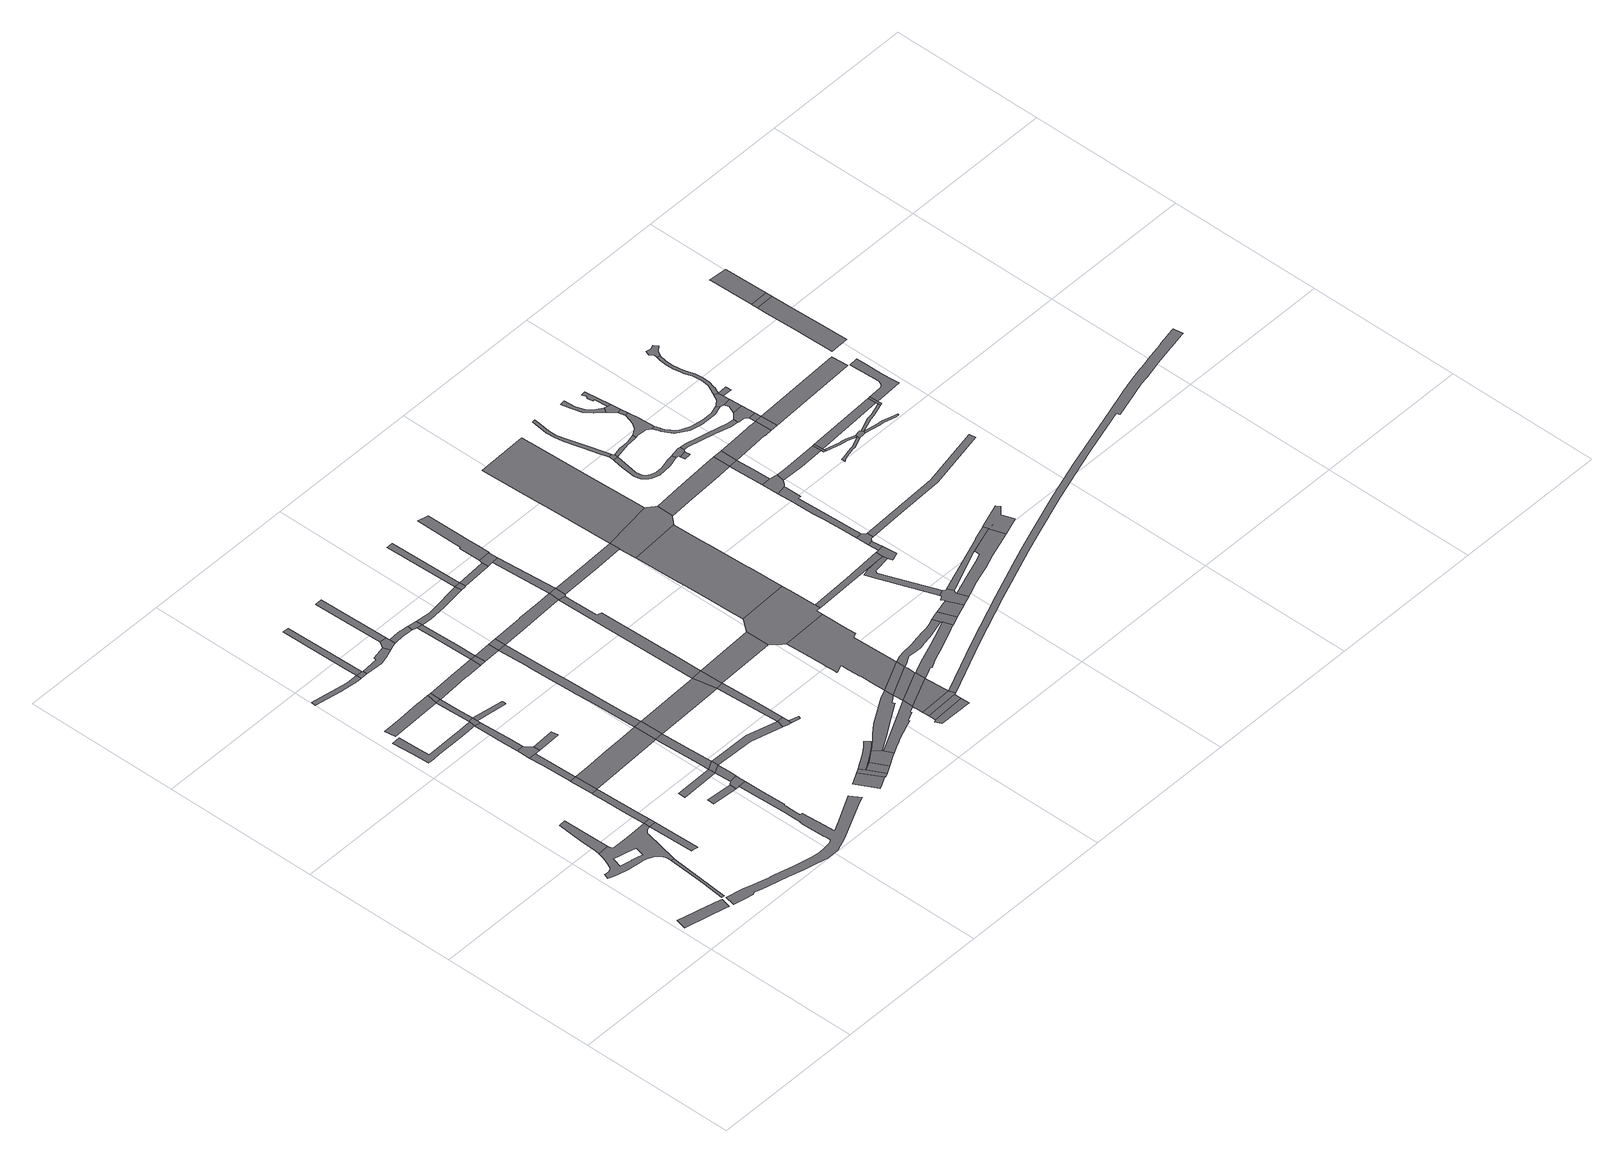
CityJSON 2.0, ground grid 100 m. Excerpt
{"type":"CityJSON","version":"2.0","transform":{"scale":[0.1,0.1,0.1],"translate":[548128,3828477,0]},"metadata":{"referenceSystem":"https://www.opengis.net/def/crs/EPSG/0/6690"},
"CityObjects":{
"road1":{"type":"Road","attributes":{"function":"3","RoadStructureAttribute.sectionType":"1"},"geometry":[{"type":"MultiSurface","lod":"1","boundaries":[[[0,1,2,3,4,5,6,7,8,9]]]}]},
"road2":{"type":"Road","attributes":{"RoadStructureAttribute.sectionType":"1"},"geometry":[{"type":"MultiSurface","lod":"1","boundaries":[[[10,11,12,13,14,15]]]}]},
"road3":{"type":"Road","attributes":{"RoadStructureAttribute.sectionType":"1"},"geometry":[{"type":"MultiSurface","lod":"1","boundaries":[[[16,17,18,19,20,21,22,23,24,25,26,27,28,29,30,31,32,33,34,35,36,37,38,39,40,41,42,43,44,45,10,15,46,47,48,49,50,51,52,53],[54,55,56,57,58,59,60,61,62,63,64,65,66]]]}]},
"road4":{"type":"Road","attributes":{"RoadStructureAttribute.sectionType":"1"},"geometry":[{"type":"MultiSurface","lod":"1","boundaries":[[[67,68,69,70,22,21]]]}]},
"road5":{"type":"Road","attributes":{"RoadStructureAttribute.sectionType":"1"},"geometry":[{"type":"MultiSurface","lod":"1","boundaries":[[[52,71,72,73,74,75,76]]]}]},
"road6":{"type":"Road","geometry":[{"type":"MultiSurface","lod":"1","boundaries":[[[77,53,52,76]]]}]},
"road7":{"type":"Road","attributes":{"RoadStructureAttribute.sectionType":"1"},"geometry":[{"type":"MultiSurface","lod":"1","boundaries":[[[78,79,80,81,82,83,84,85,53,77]]]}]},
"road8":{"type":"Road","geometry":[{"type":"MultiSurface","lod":"1","boundaries":[[[86,87,82,81]]]}]},
"road9":{"type":"Road","attributes":{"RoadStructureAttribute.sectionType":"1"},"geometry":[{"type":"MultiSurface","lod":"1","boundaries":[[[88,89,90,91,92,93,94,95,96,97,98,99,100,101,102,103,104]]]}]},
"road10":{"type":"Road","attributes":{"RoadStructureAttribute.sectionType":"1"},"geometry":[{"type":"MultiSurface","lod":"1","boundaries":[[[105,106,107,108,109,110,111,112,87,86]]]}]},
"road11":{"type":"Road","attributes":{"function":"3","RoadStructureAttribute.sectionType":"1"},"geometry":[{"type":"MultiSurface","lod":"1","boundaries":[[[113,114,115,116,117,118,119,120,121,122,123,124,125,126,127,128,129,130,131,132,133,134,135,136,137,138,139,140,141,142,143,144,145,146,147,148,149,150,151,152,153,154,155,156,157,158,159,160,161,162,163,164,165,166,167,168,169,170,171,172]]]}]},
"road12":{"type":"Road","attributes":{"RoadStructureAttribute.sectionType":"1"},"geometry":[{"type":"MultiSurface","lod":"1","boundaries":[[[173,174,175,176,177,178,179,180]]]}]},
"road13":{"type":"Road","attributes":{"RoadStructureAttribute.sectionType":"1"},"geometry":[{"type":"MultiSurface","lod":"1","boundaries":[[[181,182,183,184,185,186,187,188]]]}]},
"road14":{"type":"Road","geometry":[{"type":"MultiSurface","lod":"1","boundaries":[[[189,190,191,110,109,192,193]]]}]},
"road15":{"type":"Road","attributes":{"RoadStructureAttribute.sectionType":"1"},"geometry":[{"type":"MultiSurface","lod":"1","boundaries":[[[103,194,190,189,195,196]]]}]},
"road16":{"type":"Road","geometry":[{"type":"MultiSurface","lod":"1","boundaries":[[[197,198,104,103,196,199,200]]]}]},
"road17":{"type":"Road","geometry":[{"type":"MultiSurface","lod":"1","boundaries":[[[201,202,203,204,193,192]]]}]},
"road18":{"type":"Road","attributes":{"RoadStructureAttribute.sectionType":"1"},"geometry":[{"type":"MultiSurface","lod":"1","boundaries":[[[205,206,180,207,198,197]]]}]},
"road19":{"type":"Road","geometry":[{"type":"MultiSurface","lod":"1","boundaries":[[[208,209,210,211]]]}]},
"road20":{"type":"Road","attributes":{"function":"3","RoadStructureAttribute.sectionType":"1"},"geometry":[{"type":"MultiSurface","lod":"1","boundaries":[[[212,213,214,215,216,217,86,81,218,219,220]]]}]},
"road21":{"type":"Road","geometry":[{"type":"MultiSurface","lod":"1","boundaries":[[[221,222,223,224,225,226]]]}]},
"road22":{"type":"Road","geometry":[{"type":"MultiSurface","lod":"1","boundaries":[[[227,173,180,206]]]}]},
"road23":{"type":"Road","geometry":[{"type":"MultiSurface","lod":"1","boundaries":[[[188,187,228,229,230]]]}]},
"road24":{"type":"Road","geometry":[{"type":"MultiSurface","lod":"1","boundaries":[[[231,232,233,197,200]]]}]},
"road25":{"type":"Road","attributes":{"RoadStructureAttribute.sectionType":"1"},"geometry":[{"type":"MultiSurface","lod":"1","boundaries":[[[234,235,188,230,236,237]]]}]},
"road26":{"type":"Road","geometry":[{"type":"MultiSurface","lod":"1","boundaries":[[[238,239,240,211,210,126,125]]]}]},
"road27":{"type":"Road","attributes":{"RoadStructureAttribute.sectionType":"1"},"geometry":[{"type":"MultiSurface","lod":"1","boundaries":[[[241,242,243,244,226,240,239]]]}]},
"road28":{"type":"Road","attributes":{"RoadStructureAttribute.sectionType":"1"},"geometry":[{"type":"MultiSurface","lod":"1","boundaries":[[[245,246,247,229,228,248,249,250,251,252,253]]]}]},
"road29":{"type":"Road","geometry":[{"type":"MultiSurface","lod":"1","boundaries":[[[254,221,226,244]]]}]},
"road30":{"type":"Road","attributes":{"RoadStructureAttribute.sectionType":"1"},"geometry":[{"type":"MultiSurface","lod":"1","boundaries":[[[255,256,257,227,206,258,259,260,261,262]]]}]},
"road31":{"type":"Road","attributes":{"RoadStructureAttribute.sectionType":"1"},"geometry":[{"type":"MultiSurface","lod":"1","boundaries":[[[263,264,265,266,220,267,268,269,270,221,254]]]}]},
"road32":{"type":"Road","geometry":[{"type":"MultiSurface","lod":"1","boundaries":[[[271,212,220,266]]]}]},
"road33":{"type":"Road","geometry":[{"type":"MultiSurface","lod":"1","boundaries":[[[272,245,253,273,274,275,276]]]}]},
"road34":{"type":"Road","attributes":{"RoadStructureAttribute.sectionType":"1"},"geometry":[{"type":"MultiSurface","lod":"1","boundaries":[[[277,278,279,280,272,276]]]}]},
"road35":{"type":"Road","geometry":[{"type":"MultiSurface","lod":"1","boundaries":[[[255,262,281,282]]]}]},
"road36":{"type":"Road","attributes":{"RoadStructureAttribute.sectionType":"1"},"geometry":[{"type":"MultiSurface","lod":"1","boundaries":[[[283,284,285,286,275,274,287,288,289,290,291,292]]]}]},
"road37":{"type":"Road","attributes":{"RoadStructureAttribute.sectionType":"1"},"geometry":[{"type":"MultiSurface","lod":"1","boundaries":[[[293,254,244,294,295,296]]]}]},
"road38":{"type":"Road","attributes":{"RoadStructureAttribute.sectionType":"1"},"geometry":[{"type":"MultiSurface","lod":"1","boundaries":[[[297,298,299,300,301,302,303,304,305,306,212,271,307,308,309,310,311,312]]]}]},
"road39":{"type":"Road","geometry":[{"type":"MultiSurface","lod":"1","boundaries":[[[313,314,315,316,317,318]]]}]},
"road40":{"type":"Road","attributes":{"RoadStructureAttribute.sectionType":"1"},"geometry":[{"type":"MultiSurface","lod":"1","boundaries":[[[319,320,321,255,282,322,323,324]]]}]},
"road41":{"type":"Road","attributes":{"RoadStructureAttribute.sectionType":"1"},"geometry":[{"type":"MultiSurface","lod":"1","boundaries":[[[325,282,281,297]]]}]},
"road42":{"type":"Road","attributes":{"RoadStructureAttribute.sectionType":"1"},"geometry":[{"type":"MultiSurface","lod":"1","boundaries":[[[326,313,318,327,328,329,330]]]}]},
"road43":{"type":"Road","geometry":[{"type":"MultiSurface","lod":"1","boundaries":[[[331,292,291,319,324,332]]]}]},
"road44":{"type":"Road","attributes":{"function":"3","RoadStructureAttribute.sectionType":"1"},"geometry":[{"type":"MultiSurface","lod":"1","boundaries":[[[333,334,271,266,335,336,337,338]]]}]},
"road45":{"type":"Road","attributes":{"RoadStructureAttribute.sectionType":"1"},"geometry":[{"type":"MultiSurface","lod":"1","boundaries":[[[339,329,328,340]]]}]},
"road46":{"type":"Road","geometry":[{"type":"MultiSurface","lod":"1","boundaries":[[[341,325,297,312]]]}]},
"road47":{"type":"Road","geometry":[{"type":"MultiSurface","lod":"1","boundaries":[[[342,343,344,345,346,347,348,349,350,351,352,353,354,355,356,326,330]]]}]},
"road48":{"type":"Road","geometry":[{"type":"MultiSurface","lod":"1","boundaries":[[[357,358,339,340,359,360,361,362]]]}]},
"road49":{"type":"Road","attributes":{"RoadStructureAttribute.sectionType":"1"},"geometry":[{"type":"MultiSurface","lod":"1","boundaries":[[[363,296,295,364,365,366]]]}]},
"road50":{"type":"Road","attributes":{"RoadStructureAttribute.sectionType":"1"},"geometry":[{"type":"MultiSurface","lod":"1","boundaries":[[[367,368,369,370,332,324,371,372,373,374,375,376]]]}]},
"road51":{"type":"Road","geometry":[{"type":"MultiSurface","lod":"1","boundaries":[[[377,378,379,380,366,365]]]}]},
"road52":{"type":"Road","attributes":{"RoadStructureAttribute.sectionType":"1"},"geometry":[{"type":"MultiSurface","lod":"1","boundaries":[[[381,382,383,338,296,363]]]}]},
"road53":{"type":"Road","geometry":[{"type":"MultiSurface","lod":"1","boundaries":[[[384,333,338,383]]]}]},
"road54":{"type":"Road","attributes":{"RoadStructureAttribute.sectionType":"1"},"geometry":[{"type":"MultiSurface","lod":"1","boundaries":[[[385,386,387,388,389,390,341,312,391,392,393,394]]]}]},
"road55":{"type":"Road","attributes":{"function":"3","RoadStructureAttribute.sectionType":"1"},"geometry":[{"type":"MultiSurface","lod":"1","boundaries":[[[395,396,397,361,360,398,399,400,401,402,403,404,405,406,407,408]]]}]},
"road56":{"type":"Road","attributes":{"RoadStructureAttribute.sectionType":"1"},"geometry":[{"type":"MultiSurface","lod":"1","boundaries":[[[409,410,411,412,413,414,415,416,417,418,419,420,421,422,423,424,357,362,425,426,427,428,429,430,431,432]]]}]},
"road57":{"type":"Road","geometry":[{"type":"MultiSurface","lod":"1","boundaries":[[[433,367,376,434,435]]]}]},
"road58":{"type":"Road","attributes":{"RoadStructureAttribute.sectionType":"1"},"geometry":[{"type":"MultiSurface","lod":"1","boundaries":[[[394,436,333,384,437,438,439,440,441]]]}]},
"road59":{"type":"Road","attributes":{"RoadStructureAttribute.sectionType":"1"},"geometry":[{"type":"MultiSurface","lod":"1","boundaries":[[[442,443,367,433]]]}]},
"road60":{"type":"Road","attributes":{"RoadStructureAttribute.sectionType":"1"},"geometry":[{"type":"MultiSurface","lod":"1","boundaries":[[[444,433,435,445]]]}]},
"road61":{"type":"Road","attributes":{"function":"3","RoadStructureAttribute.sectionType":"1"},"geometry":[{"type":"MultiSurface","lod":"1","boundaries":[[[446,447,384,383,448,449]]]}]},
"road62":{"type":"Road","geometry":[{"type":"MultiSurface","lod":"1","boundaries":[[[450,385,394,441,451]]]}]},
"road63":{"type":"Road","attributes":{"RoadStructureAttribute.sectionType":"1"},"geometry":[{"type":"MultiSurface","lod":"1","boundaries":[[[452,453,454,455,385,450]]]}]},
"road64":{"type":"Road","geometry":[{"type":"MultiSurface","lod":"1","boundaries":[[[456,457,458,459,460]]]}]},
"road65":{"type":"Road","attributes":{"RoadStructureAttribute.sectionType":"1"},"geometry":[{"type":"MultiSurface","lod":"1","boundaries":[[[461,462,457,456]]]}]},
"road66":{"type":"Road","geometry":[{"type":"MultiSurface","lod":"1","boundaries":[[[463,464,444,445,465,466,467,454,453]]]}]},
"road67":{"type":"Road","geometry":[{"type":"MultiSurface","lod":"1","boundaries":[[[468,469,470,462,461,471]]]}]},
"road68":{"type":"Road","attributes":{"function":"3","RoadStructureAttribute.sectionType":"7"},"geometry":[{"type":"MultiSurface","lod":"1","boundaries":[[[472,473,474,475,476,408,477,478,479,469,468]]]}]},
"road69":{"type":"Road","geometry":[{"type":"MultiSurface","lod":"1","boundaries":[[[480,395,408,476,481]]]}]},
"road70":{"type":"Road","attributes":{"function":"3","RoadStructureAttribute.sectionType":"7"},"geometry":[{"type":"MultiSurface","lod":"1","boundaries":[[[482,483,484,432,485,395,480]]]}]},
"road71":{"type":"Road","attributes":{"RoadStructureAttribute.sectionType":"1"},"geometry":[{"type":"MultiSurface","lod":"1","boundaries":[[[486,487,488,489,490,464,463,491,492,493,494,495]]]}]},
"road72":{"type":"Road","geometry":[{"type":"MultiSurface","lod":"1","boundaries":[[[496,409,432,484]]]}]},
"road73":{"type":"Road","geometry":[{"type":"MultiSurface","lod":"1","boundaries":[[[497,498,499,500,501,502,503,504,505,506,507,508,509,510,511,512,513,514,515,516,517,518,519,520,521,522,523,524,409,496]]]}]},
"road74":{"type":"Road","attributes":{"RoadStructureAttribute.sectionType":"1"},"geometry":[{"type":"MultiSurface","lod":"1","boundaries":[[[525,526,527,528,450,451,529,530,531]]]}]},
"road75":{"type":"Road","geometry":[{"type":"MultiSurface","lod":"1","boundaries":[[[532,533,534,535,536,537,538,446,449,539,507,506,540,541,542,543]]]}]},
"road76":{"type":"Road","attributes":{"function":"3","RoadStructureAttribute.sectionType":"1"},"geometry":[{"type":"MultiSurface","lod":"1","boundaries":[[[544,545,546,547,548,549,481,476,550,551,552,553,554,555,556,557,558]]]}]},
"road77":{"type":"Road","attributes":{"RoadStructureAttribute.sectionType":"1"},"geometry":[{"type":"MultiSurface","lod":"1","boundaries":[[[559,560,561,562,563,564,565,566,567,568,569,570,496,484,571,572,573,574,575,576,577]]]}]},
"road78":{"type":"Road","attributes":{"RoadStructureAttribute.sectionType":"1"},"geometry":[{"type":"MultiSurface","lod":"1","boundaries":[[[578,579,580,581,582,583,584,585,586,587,588,589,590,591,592,537,536]]]}]},
"road79":{"type":"Road","geometry":[{"type":"MultiSurface","lod":"1","boundaries":[[[593,594,595,525,531,596,597,583,582,598,599,600,601]]]}]},
"road80":{"type":"Road","geometry":[{"type":"MultiSurface","lod":"1","boundaries":[[[602,603,604,559,577,544,558,605,606]]]}]},
"road81":{"type":"Road","attributes":{"function":"3","RoadStructureAttribute.sectionType":"1"},"geometry":[{"type":"MultiSurface","lod":"1","boundaries":[[[607,608,609,610,611,612,613,614,525,595]]]}]},
"road82":{"type":"Road","attributes":{"RoadStructureAttribute.sectionType":"1"},"geometry":[{"type":"MultiSurface","lod":"1","boundaries":[[[615,616,543,542,617,618,619]]]}]},
"road83":{"type":"Road","attributes":{"function":"3","RoadStructureAttribute.sectionType":"1"},"geometry":[{"type":"MultiSurface","lod":"1","boundaries":[[[620,602,606,621,622]]]}]},
"road84":{"type":"Road","attributes":{"RoadStructureAttribute.sectionType":"1"},"geometry":[{"type":"MultiSurface","lod":"1","boundaries":[[[619,623,624,625,626,627,628,629,630,631]]]}]},
"road85":{"type":"Road","geometry":[{"type":"MultiSurface","lod":"1","boundaries":[[[632,633,627,626,634,635,636,637,638,620,622,639,640,641,642,643,644,645,646,647]]]}]},
"road86":{"type":"Road","geometry":[{"type":"MultiSurface","lod":"1","boundaries":[[[648,649,650,651,652,653,615,619,631]]]}]},
"road87":{"type":"Road","attributes":{"RoadStructureAttribute.sectionType":"1"},"geometry":[{"type":"MultiSurface","lod":"1","boundaries":[[[654,655,653,652]]]}]},
"road88":{"type":"Road","attributes":{"RoadStructureAttribute.sectionType":"1"},"geometry":[{"type":"MultiSurface","lod":"1","boundaries":[[[656,657,658,601,600,659,660,661,662]]]}]},
"road89":{"type":"Road","geometry":[{"type":"MultiSurface","lod":"1","boundaries":[[[663,664,665,666,667]]]}]},
"road90":{"type":"Road","geometry":[{"type":"MultiSurface","lod":"1","boundaries":[[[668,669,670,671,655,654,672,673,674]]]}]},
"road91":{"type":"Road","attributes":{"RoadStructureAttribute.sectionType":"1"},"geometry":[{"type":"MultiSurface","lod":"1","boundaries":[[[675,676,677,678,679,680,681,682,683,684,685,686,687,688,664,663]]]}]},
"road92":{"type":"Road","attributes":{"RoadStructureAttribute.sectionType":"1"},"geometry":[{"type":"MultiSurface","lod":"1","boundaries":[[[665,689,690,691,692,693,694,695,696,697,698,699,700,701,702,703,704,705,706,666]]]}]},
"road93":{"type":"Road","attributes":{"RoadStructureAttribute.sectionType":"1"},"geometry":[{"type":"MultiSurface","lod":"1","boundaries":[[[707,708,709,710,711,712,713,714,715,716,717,718,719,669,668]]]}]},
"road94":{"type":"Road","attributes":{"RoadStructureAttribute.sectionType":"1"},"geometry":[{"type":"MultiSurface","lod":"1","boundaries":[[[720,721,722,723,647,646,724,725,726,727,728,729,730]]]}]},
"road95":{"type":"Road","attributes":{"function":"3","RoadStructureAttribute.sectionType":"1"},"geometry":[{"type":"MultiSurface","lod":"1","boundaries":[[[731,732,733,734,735,736,737,642,641,738,739,740,741,742,743]]]}]},
"road96":{"type":"Road","attributes":{"RoadStructureAttribute.sectionType":"1"},"geometry":[{"type":"MultiSurface","lod":"1","boundaries":[[[744,745,746,747,748,667,666,749,750,751,752]]]}]},
"road97":{"type":"Road","attributes":{"RoadStructureAttribute.sectionType":"1"},"geometry":[{"type":"MultiSurface","lod":"1","boundaries":[[[753,754,755,756]]]}]},
"road98":{"type":"Road","geometry":[{"type":"MultiSurface","lod":"1","boundaries":[[[757,758,698,697,759,756,755,760,761]]]}]},
"road99":{"type":"Road","geometry":[{"type":"MultiSurface","lod":"1","boundaries":[[[762,763,714,713,764,765,766,767]]]}]},
"road100":{"type":"Road","attributes":{"RoadStructureAttribute.sectionType":"1"},"geometry":[{"type":"MultiSurface","lod":"1","boundaries":[[[768,769,662,763,762]]]}]},
"road101":{"type":"Road","geometry":[{"type":"MultiSurface","lod":"1","boundaries":[[[770,656,662,769]]]}]},
"road102":{"type":"Road","geometry":[{"type":"MultiSurface","lod":"1","boundaries":[[[771,772,773,774,775,744,752,776,777,778,779]]]}]},
"road103":{"type":"Road","attributes":{"RoadStructureAttribute.sectionType":"1"},"geometry":[{"type":"MultiSurface","lod":"1","boundaries":[[[780,781,782,783,784,785,786,787,788,789]]]}]},
"road104":{"type":"Road","geometry":[{"type":"MultiSurface","lod":"1","boundaries":[[[789,788,790,791,792,793,794]]]}]},
"road105":{"type":"Road","attributes":{"RoadStructureAttribute.sectionType":"1"},"geometry":[{"type":"MultiSurface","lod":"1","boundaries":[[[792,791,790,773,772]]]}]},
"road106":{"type":"Road","attributes":{"RoadStructureAttribute.sectionType":"1"},"geometry":[{"type":"MultiSurface","lod":"1","boundaries":[[[795,796,797,798,799,800,794,793]]]}]},
"road107":{"type":"Road","attributes":{"RoadStructureAttribute.sectionType":"1"},"geometry":[{"type":"MultiSurface","lod":"1","boundaries":[[[801,802,803,804,761,760,805,806,807,808,809,810]]]}]},
"road108":{"type":"Road","attributes":{"RoadStructureAttribute.sectionType":"1"},"geometry":[{"type":"MultiSurface","lod":"1","boundaries":[[[811,812,813,767,766,814,815]]]}]},
"road109":{"type":"Road","attributes":{"RoadStructureAttribute.sectionType":"1"},"geometry":[{"type":"MultiSurface","lod":"1","boundaries":[[[816,817,818,819,770,769,820,821,822,823]]]}]},
"road110":{"type":"Road","geometry":[{"type":"MultiSurface","lod":"1","boundaries":[[[824,825,826,720,730,827,828,829,830,731,743,831,832,833,834,835,836,837]]]}]},
"road111":{"type":"Road","attributes":{"RoadStructureAttribute.sectionType":"1"},"geometry":[{"type":"MultiSurface","lod":"1","boundaries":[[[838,839,840,841,842,843,844,845,779,778,846,847,848,849,850,851,852,853,854,855,856]]]}]},
"road112":{"type":"Road","attributes":{"RoadStructureAttribute.sectionType":"1"},"geometry":[{"type":"MultiSurface","lod":"1","boundaries":[[[857,858,859,860,861,862,863,864,674,673]]]}]},
"road113":{"type":"Road","geometry":[{"type":"MultiSurface","lod":"1","boundaries":[[[865,811,815,866,867,868,869]]]}]},
"road114":{"type":"Road","geometry":[{"type":"MultiSurface","lod":"1","boundaries":[[[870,823,822,871]]]}]},
"road115":{"type":"Road","geometry":[{"type":"MultiSurface","lod":"1","boundaries":[[[872,873,874,810,809,875,876,877,878,879]]]}]},
"road116":{"type":"Road","geometry":[{"type":"MultiSurface","lod":"1","boundaries":[[[880,881,882,883,884,885,886,887,888,889]]]}]},
"road117":{"type":"Road","attributes":{"RoadStructureAttribute.sectionType":"1"},"geometry":[{"type":"MultiSurface","lod":"1","boundaries":[[[879,878,823,870]]]}]},
"road118":{"type":"Road","attributes":{"RoadStructureAttribute.sectionType":"1"},"geometry":[{"type":"MultiSurface","lod":"1","boundaries":[[[890,891,892,893,868,867,894,895,896,880,897]]]}]},
"road119":{"type":"Road","attributes":{"RoadStructureAttribute.sectionType":"1"},"geometry":[{"type":"MultiSurface","lod":"1","boundaries":[[[898,899,900,873,872]]]}]},
"road120":{"type":"Road","geometry":[{"type":"MultiSurface","lod":"1","boundaries":[[[901,902,903,856,855,899,898,904,905]]]}]},
"road121":{"type":"Road","attributes":{"RoadStructureAttribute.sectionType":"1"},"geometry":[{"type":"MultiSurface","lod":"1","boundaries":[[[906,907,908,909,910,911,912,913,914,915,916,917,918,919,920,921,922,923,924,468,471,925,926,927,928,929,930,931,932,933,934,935,936,937,938,939,940,941,942,943,944]]]}]},
"road122":{"type":"Road","geometry":[{"type":"MultiSurface","lod":"1","boundaries":[[[945,946,905,904]]]}]},
"road123":{"type":"Road","geometry":[{"type":"MultiSurface","lod":"1","boundaries":[[[947,948,897,880,889,949,950,951,952]]]}]},
"road124":{"type":"Road","attributes":{"RoadStructureAttribute.sectionType":"1"},"geometry":[{"type":"MultiSurface","lod":"1","boundaries":[[[953,954,955,956,957,958,959,960,961,962,963,901,905,964,965,966,967,968,969,970,971,972,973,974,975]]]}]},
"road125":{"type":"Road","attributes":{"RoadStructureAttribute.sectionType":"1"},"geometry":[{"type":"MultiSurface","lod":"1","boundaries":[[[976,865,869,977]]]}]},
"road126":{"type":"Road","geometry":[{"type":"MultiSurface","lod":"1","boundaries":[[[978,979,980,981,982,983,953,975,984,985]]]}]},
"road127":{"type":"Road","geometry":[{"type":"MultiSurface","lod":"1","boundaries":[[[986,987,988,989,990,991,992,993,951,950]]]}]},
"road128":{"type":"Road","attributes":{"RoadStructureAttribute.sectionType":"1"},"geometry":[{"type":"MultiSurface","lod":"1","boundaries":[[[994,995,996,952,951,997,998,999]]]}]},
"road129":{"type":"Road","attributes":{"RoadStructureAttribute.sectionType":"1"},"geometry":[{"type":"MultiSurface","lod":"1","boundaries":[[[1000,870,871,1001,1002]]]}]},
"road130":{"type":"Road","geometry":[{"type":"MultiSurface","lod":"1","boundaries":[[[1003,976,977,994,999,1004,1005]]]}]},
"road131":{"type":"Road","attributes":{"RoadStructureAttribute.sectionType":"1"},"geometry":[{"type":"MultiSurface","lod":"1","boundaries":[[[1006,1007,1008,1009,1010,1011,1012,1013,1014,1015,1016,1017,1003,1005]]]}]},
"road132":{"type":"Road","attributes":{"RoadStructureAttribute.sectionType":"1"},"geometry":[{"type":"MultiSurface","lod":"1","boundaries":[[[1018,1019,1020,1021,1022,1023,1024,1025,1026,1027,1028,1029]]]}]},
"road133":{"type":"Road","geometry":[{"type":"MultiSurface","lod":"1","boundaries":[[[1030,1031,1024,1023]]]}]},
"road134":{"type":"Road","attributes":{"RoadStructureAttribute.sectionType":"1"},"geometry":[{"type":"MultiSurface","lod":"1","boundaries":[[[1032,1033,1034,1031,1030,1035]]]}]}
},
"vertices":[
[321,218,0],[188,252,0],[161,258,0],[46,286,0],[30,219,0],[45,215,0],[176,185,0],[294,156,0],[316,151,0],[331,216,0],
[375,621,0],[364,464,0],[355,367,0],[341,226,0],[360,225,0],[395,619,0],
[369,918,0],[262,916,0],[247,918,0],[237,923,0],[232,933,0],[229,950,0],[154,944,0],[147,909,0],[131,870,0],[118,839,0],[110,827,0],[95,816,0],[80,814,0],[55,816,0],[42,782,0],[58,776,0],[96,764,0],[171,747,0],[218,740,0],[224,739,0],[241,737,0],[270,732,0],[281,731,0],[304,723,0],[325,714,0],[331,711,0],[364,679,0],[374,659,0],[374,656,0],[375,632,0],[397,630,0],[444,847,0],[445,850,0],[452,865,0],[465,875,0],[482,880,0],[494,882,0],[492,922,0],[177,860,0],[232,847,0],[271,838,0],[320,826,0],[306,766,0],[275,773,0],[254,778,0],[241,781,0],[234,783,0],[232,783,0],[161,800,0],[161,803,0],[174,848,0],
[224,1255,0],[179,1252,0],[167,1091,0],[159,974,0],
[494,880,0],[504,588,0],[526,586,0],[547,583,0],[547,586,0],[538,881,0],
[537,923,0],
[535,987,0],[527,1183,0],[523,1273,0],[523,1288,0],[481,1285,0],[482,1271,0],[483,1227,0],[489,1040,0],
[519,1438,0],[476,1436,0],
[431,2148,0],[379,2146,0],[317,2144,0],[121,2141,0],[119,2204,0],[112,2349,0],[60,2347,0],[68,2211,0],[73,2100,0],[97,2101,0],[122,2101,0],[166,2102,0],[290,2104,0],[380,2106,0],[433,2108,0],[453,2108,0],[460,2149,0],
[519,1444,0],[515,1543,0],[512,1646,0],[509,1718,0],[509,1720,0],[464,1719,0],[467,1634,0],[476,1441,0],
[1201,150,0],[1132,117,0],[1125,237,0],[1119,339,0],[1102,340,0],[1102,374,0],[1100,443,0],[1100,453,0],[1108,457,0],[1101,610,0],[1101,627,0],[1100,698,0],[1099,732,0],[1048,731,0],[1059,425,0],[1060,406,0],[1061,351,0],[1061,338,0],[1063,300,0],[1057,298,0],[1057,287,0],[1057,286,0],[1062,139,0],[1064,115,0],[1065,88,0],[1058,84,0],[1055,83,0],[1041,75,0],[1021,72,0],[997,68,0],[953,66,0],[898,73,0],[778,101,0],[728,114,0],[727,114,0],[658,132,0],[633,140,0],[630,137,0],[621,139,0],[580,152,0],[532,166,0],[463,186,0],[358,209,0],[343,144,0],[422,126,0],[470,115,0],[487,125,0],[514,116,0],[562,102,0],[575,98,0],[703,66,0],[795,41,0],[859,27,0],[933,9,0],[947,4,0],[1030,5,0],[1127,42,0],[1389,167,0],[1424,180,0],[1383,243,0],
[463,2453,0],[405,2452,0],[376,2452,0],[234,2445,0],[100,2442,0],[111,2372,0],[283,2377,0],[452,2382,0],
[248,2842,0],[9,2885,0],[4,2856,0],[85,2841,0],[178,2824,0],[298,2810,0],[326,2811,0],[325,2843,0],
[506,1807,0],[462,1805,0],[463,1759,0],[544,1721,0],[543,1763,0],
[460,1893,0],[504,1886,0],[494,2100,0],
[493,2157,0],[460,2152,0],[493,2120,0],[493,2123,0],
[697,1725,0],[699,1725,0],[696,1747,0],[693,1770,0],
[489,2241,0],[484,2383,0],[456,2271,0],
[857,788,0],[855,742,0],[1024,732,0],[1026,777,0],
[1019,1460,0],[1016,1460,0],[921,1455,0],[779,1449,0],[644,1443,0],[522,1438,0],[525,1288,0],[1011,1309,0],[1024,1310,0],
[1040,943,0],[792,938,0],[791,916,0],[789,893,0],[791,893,0],[1042,898,0],
[487,2454,0],
[371,2811,0],[373,2839,0],[365,2841,0],
[693,2097,0],[695,2111,0],[697,2125,0],
[315,3363,0],[323,2936,0],[363,2934,0],[353,3363,0],
[1099,764,0],[1098,798,0],[1046,792,0],
[1098,856,0],[1097,886,0],[1097,918,0],[1097,927,0],
[579,2883,0],[490,2865,0],[485,2845,0],[458,2807,0],[486,2807,0],[491,2807,0],[506,2810,0],[535,2818,0],[596,2841,0],
[1094,972,0],
[829,2468,0],[827,2468,0],[634,2460,0],[488,2383,0],[591,2387,0],[699,2393,0],[728,2394,0],[826,2397,0],
[1094,978,0],[1085,1145,0],[1079,1290,0],[1078,1313,0],[1024,1296,0],[1024,1288,0],[1033,1131,0],[1038,1013,0],
[1075,1463,0],
[604,2922,0],[623,2851,0],[648,2854,0],[650,2896,0],[649,2921,0],
[638,3378,0],[592,3377,0],[598,3165,0],[604,2923,0],
[867,2399,0],[864,2468,0],
[742,2899,0],[739,2900,0],[695,2899,0],[655,2896,0],[673,2857,0],[738,2860,0],[739,2860,0],[765,2858,0],[788,2855,0],[795,2893,0],
[1371,967,0],[1352,919,0],[1551,866,0],[1564,913,0],
[980,2403,0],[989,2214,0],[989,2184,0],[993,2094,0],[995,2047,0],[1002,1898,0],[1003,1868,0],[1008,1770,0],[1014,1632,0],[1019,1466,0],[1075,1466,0],[1067,1590,0],[1060,1786,0],[1053,1951,0],[1045,2113,0],[1035,2404,0],
[1549,329,0],[1488,298,0],[1470,289,0],[1541,154,0],[1550,159,0],[1624,195,0],
[817,2846,0],[818,2822,0],[823,2665,0],[862,2586,0],[854,2824,0],[854,2843,0],
[977,2473,0],
[1575,344,0],[1627,191,0],[1653,205,0],[1598,306,0],[1595,309,0],
[799,2892,0],[852,2883,0],
[1509,1477,0],[1077,1463,0],[1240,1318,0],[1512,1327,0],[1525,1328,0],[1542,1328,0],
[1652,334,0],[1707,234,0],
[1032,2476,0],
[1622,325,0],[1647,339,0],[1699,372,0],[1721,386,0],[1739,398,0],[1751,407,0],[1764,418,0],[1781,433,0],[1780,435,0],[1756,465,0],[1734,445,0],[1722,436,0],[1701,420,0],[1669,397,0],[1614,366,0],
[1728,384,0],[1707,370,0],[1773,270,0],[1799,283,0],[1773,336,0],[1770,343,0],
[1606,915,0],[1587,856,0],[1604,852,0],[1607,874,0],
[1192,2907,0],[1138,2900,0],[1035,2886,0],[950,2874,0],[878,2839,0],[903,2839,0],[918,2837,0],[1039,2846,0],[1065,2848,0],[1197,2864,0],
[1662,837,0],[1666,847,0],[1669,857,0],[1610,873,0],
[1600,1091,0],[1589,1333,0],[1588,1335,0],
[1583,1486,0],
[1493,2493,0],[1487,2493,0],[1398,2490,0],[1243,2485,0],[1235,2484,0],[1053,2477,0],[1161,2410,0],[1396,2420,0],[1477,2423,0],[1487,2423,0],
[2134,518,0],[2031,466,0],[1873,384,0],[1839,303,0],[1846,306,0],[1877,321,0],[1906,335,0],[1949,351,0],[2008,375,0],[2041,386,0],[2037,394,0],[2097,424,0],[2094,432,0],[2135,450,0],
[2129,645,0],[2112,636,0],[2084,626,0],[2065,616,0],[2063,615,0],[2049,608,0],[1967,558,0],[1893,514,0],[1889,512,0],[1867,495,0],[1866,494,0],[1828,464,0],[1789,428,0],[1766,413,0],[1754,403,0],[1742,393,0],[1890,415,0],[1932,441,0],[2085,533,0],[2090,536,0],[2085,544,0],[2080,551,0],[2094,561,0],[2131,585,0],
[1232,2910,0],[1225,2867,0],[1235,2868,0],
[1509,1483,0],[1580,1627,0],[1564,2183,0],[1536,2193,0],[1532,2368,0],[1532,2415,0],
[1220,3385,0],[1180,3384,0],
[1429,2923,0],[1431,2881,0],
[1974,1500,0],[1607,1486,0],[1590,1335,0],[1976,1350,0],
[1543,2495,0],[1544,2425,0],
[1513,2884,0],[1513,2885,0],[1469,2882,0],[1469,2881,0],
[2356,296,0],[2140,287,0],[2125,280,0],[2142,244,0],[2358,242,0],
[2354,341,0],[2139,334,0],
[1511,2947,0],[1434,2945,0],[1462,2883,0],[1463,2883,0],[1468,2884,0],
[2352,384,0],[2137,377,0],[2138,357,0],[2368,347,0],
[2351,411,0],[2351,419,0],[2346,506,0],[2345,519,0],[2344,544,0],[2135,440,0],[2135,433,0],[2136,423,0],
[2339,614,0],[2342,611,0],
[2339,620,0],[2338,670,0],[2337,685,0],[2132,570,0],
[1443,3398,0],[1443,3394,0],[1442,3088,0],[1437,3087,0],[1432,3087,0],[1515,2947,0],[1514,3032,0],[1513,3088,0],[1512,3187,0],[1508,3383,0],
[2335,743,0],
[2335,757,0],[2331,899,0],[2325,1042,0],[2326,1043,0],[2343,1051,0],[2350,1054,0],[2354,1056,0],[2355,1056,0],[2352,1113,0],[2347,1286,0],[2048,1278,0],[2051,1179,0],[2059,1012,0],[2059,1011,0],[2060,984,0],[2060,976,0],[2061,939,0],[2061,929,0],[2062,929,0],[2090,940,0],[2118,951,0],[2118,941,0],[2120,896,0],[2123,820,0],[2123,819,0],[2124,804,0],[2127,705,0],[2129,659,0],
[2001,2508,0],[1849,2503,0],[1768,2501,0],[1605,2496,0],[1636,2428,0],[1798,2434,0],[2003,2441,0],
[2375,1368,0],[2374,1385,0],[2370,1518,0],[2369,1550,0],[2367,1595,0],[2037,1582,0],[2030,1573,0],[2028,1298,0],[2346,1330,0],[2356,1330,0],[2376,1330,0],[2375,1366,0],
[2732,766,0],[2729,765,0],[2675,741,0],[2555,695,0],[2418,644,0],[2354,616,0],[2355,550,0],[2372,557,0],[2425,582,0],[2430,572,0],[2489,601,0],[2587,640,0],[2720,696,0],[2742,704,0],[2754,709,0],
[2709,822,0],[2677,809,0],[2637,799,0],[2605,794,0],[2510,778,0],[2502,777,0],[2479,774,0],[2423,767,0],[2400,765,0],[2398,764,0],[2373,759,0],[2353,751,0],[2356,694,0],[2411,722,0],[2471,720,0],[2503,720,0],[2543,728,0],[2598,739,0],[2728,775,0],
[2358,1825,0],[2358,1835,0],[2346,2110,0],[2344,2161,0],[2336,2351,0],[2008,2328,0],[2013,2208,0],[2013,2205,0],[2019,2069,0],[2019,2059,0],[2024,1954,0],[2029,1814,0],[2034,1646,0],[2034,1645,0],[2034,1639,0],
[2377,2517,0],[2340,2548,0],[2331,2556,0],[2003,2438,0],[2007,2341,0],[2351,2367,0],[2377,2396,0],[2382,2400,0],[2386,2509,0],
[2773,842,0],[2734,832,0],[2719,826,0],[2774,717,0],[2815,733,0],
[2312,3020,0],[2301,3324,0],[2298,3412,0],[1966,3402,0],[1975,3182,0],[1983,2997,0],[1983,2996,0],[1985,2929,0],
[2899,1393,0],[2644,1379,0],[2394,1330,0],[2646,1339,0],[2901,1348,0],
[2865,866,0],[2833,740,0],[2911,768,0],
[2767,1335,0],[2725,1325,0],[2743,1277,0],[2878,916,0],[2915,930,0],[2784,1280,0],[2786,1290,0],[2791,1298,0],[2905,1316,0],
[2933,920,0],[2925,922,0],[2879,907,0],[2876,899,0],[2855,888,0],[2866,877,0],[2869,868,0],[2933,777,0],[2965,788,0],[2976,793,0],[2953,856,0],[2949,861,0],[2948,863,0],[2951,874,0],[2959,884,0],[2941,920,0],
[2916,1287,0],[2921,1289,0],[2967,1306,0],[2966,1318,0],[2957,1398,0],[2920,1394,0],
[2949,1470,0],[2917,1461,0],
[2874,2540,0],[2814,2539,0],[2561,2521,0],[2556,2410,0],[2754,2421,0],[2867,2428,0],[2877,2429,0],
[2524,2965,0],[2501,2962,0],[2499,2927,0],[2531,2928,0],[2531,2950,0],
[2953,1548,0],[2915,1546,0],[2916,1534,0],[2916,1521,0],[2965,1486,0],[2981,1486,0],[2979,1527,0],
[2513,3004,0],[2485,3105,0],[2451,3227,0],[2435,3286,0],[2437,3339,0],[2442,3404,0],[2448,3451,0],[2429,3450,0],[2424,3419,0],[2415,3339,0],[2418,3281,0],[2428,3226,0],[2479,3039,0],[2480,3032,0],
[2489,2875,0],[2485,2839,0],[2476,2760,0],[2486,2717,0],[2514,2690,0],[2526,2678,0],[2577,2663,0],[2666,2671,0],[2736,2690,0],[2731,2716,0],[2691,2709,0],[2624,2693,0],[2579,2691,0],[2541,2705,0],[2537,2709,0],[2513,2732,0],[2505,2775,0],[2516,2838,0],
[2950,1617,0],[2948,1659,0],[2941,1820,0],[2935,1986,0],[2957,1987,0],[2953,2093,0],[2952,2102,0],[2891,2091,0],[2895,1985,0],[2900,1846,0],[2902,1821,0],[2905,1780,0],[2911,1657,0],
[3430,1097,0],[3413,1091,0],[3337,1064,0],[3333,1062,0],[2965,887,0],[3261,1008,0],[3342,1034,0],[3350,1036,0],[3384,1047,0],[3404,1053,0],[3441,1065,0],
[3440,1063,0],[3267,1006,0],[3261,1006,0],[3259,968,0],[3201,946,0],[3090,906,0],[2955,857,0],[2994,799,0],[3083,835,0],[3141,854,0],[3202,874,0],[3295,908,0],[3472,967,0],
[2708,2977,0],[2653,2965,0],[2646,2964,0],[2591,2963,0],[2560,2956,0],[2579,2937,0],[2639,2949,0],[2657,2950,0],[2710,2955,0],
[2761,2645,0],[2804,2648,0],[2799,2683,0],[2756,2675,0],
[2796,2728,0],[2751,2720,0],[2754,2685,0],[2809,2695,0],[2811,2726,0],
[2947,2201,0],[2886,2199,0],[2963,2114,0],[2975,2127,0],[2986,2139,0],[2996,2192,0],
[2942,2316,0],[2937,2432,0],
[2936,2542,0],
[2833,3045,0],[2825,3113,0],[2800,3110,0],[2780,3040,0],[2753,3002,0],[2726,2957,0],[2789,2955,0],[2816,2935,0],[2839,2938,0],
[2731,3259,0],[2693,3297,0],[2670,3364,0],[2663,3431,0],[2631,3428,0],[2647,3364,0],[2665,3299,0],[2701,3252,0],[2746,3205,0],[2768,3235,0],
[2789,3158,0],[2805,3159,0],[2819,3161,0],[2811,3228,0],[2788,3230,0],
[2791,3396,0],[2762,3392,0],[2770,3365,0],[2762,3352,0],[2770,3315,0],[2780,3320,0],
[3124,2656,0],[2984,2690,0],[2932,2702,0],[2848,2723,0],[2841,2698,0],[3011,2655,0],[3038,2648,0],[3109,2628,0],[3159,2623,0],[3164,2656,0],
[3293,2202,0],[3188,2197,0],[3061,2193,0],[3136,2138,0],[3296,2144,0],
[3185,2554,0],[3185,2557,0],[3161,2555,0],[3057,2549,0],[3186,2447,0],[3186,2445,0],[3235,2448,0],[3230,2556,0],
[3595,1155,0],[3580,1149,0],[3456,1106,0],[3469,1069,0],[3476,1069,0],[3493,1069,0],[3501,1068,0],[3592,1007,0],[3569,1075,0],[3567,1078,0],[3566,1081,0],[3564,1089,0],[3583,1106,0],[3612,1130,0],
[3118,2776,0],[3050,2778,0],[2970,2789,0],[2900,2821,0],[2874,2855,0],[2862,2871,0],[2854,2893,0],[2849,2908,0],[2830,2899,0],[2835,2886,0],[2837,2881,0],[2853,2852,0],[2870,2823,0],[2945,2774,0],[3023,2757,0],[3128,2756,0],[3183,2774,0],[3188,2777,0],[3175,2794,0],
[3071,1491,0],[3195,1498,0],[3527,1510,0],[3926,1590,0],[3919,1629,0],[3518,1551,0],[3195,1537,0],[3194,1537,0],
[3308,2202,0],[3296,2124,0],[3312,2120,0],[3311,2135,0],[3311,2143,0],
[3280,2559,0],[3285,2450,0],
[3271,2692,0],[3201,2687,0],[3184,2672,0],[3169,2621,0],[3184,2619,0],[3212,2617,0],[3227,2599,0],[3277,2603,0],
[3503,2067,0],[3433,2037,0],[3414,2036,0],[3333,2016,0],[3316,2014,0],[3317,1989,0],[3336,2002,0],[3416,2021,0],[3436,2023,0],[3509,2053,0],
[3453,2101,0],[3422,2110,0],[3411,2109,0],[3315,2134,0],[3409,2094,0],[3420,2094,0],[3449,2087,0],[3508,2081,0],
[3265,2773,0],[3213,2769,0],[3223,2739,0],
[3236,2863,0],[3215,2824,0],[3183,2799,0],[3262,2817,0],[3259,2850,0],
[5264,1358,0],[5250,1355,0],[5169,1338,0],[5134,1331,0],[5124,1329,0],[4999,1303,0],[4958,1293,0],[4912,1282,0],[4813,1259,0],[4720,1234,0],[4557,1186,0],[4262,1101,0],[4129,1061,0],[3865,976,0],[3580,877,0],[3438,826,0],[3316,780,0],[3073,685,0],[2725,544,0],[2740,507,0],[3088,648,0],[3330,743,0],[3452,788,0],[3593,840,0],[3878,938,0],[4141,1023,0],[4274,1063,0],[4568,1148,0],[4574,1127,0],[4737,1174,0],[4828,1199,0],[4884,1212,0],[4939,1225,0],[5013,1242,0],[5141,1269,0],[5147,1270,0],[5178,1276,0],[5259,1294,0],[5273,1296,0],
[3327,2820,0],[3324,2855,0],
[3549,2089,0],[3533,2088,0],[3537,2055,0],[3556,2055,0],[3559,2070,0],[3554,2084,0],
[3249,3283,0],[3245,3257,0],[3238,3209,0],[3241,3152,0],[3252,3099,0],[3252,3097,0],[3270,3045,0],[3276,2987,0],[3269,2932,0],[3256,2904,0],[3244,2877,0],[3282,2897,0],[3284,2908,0],[3294,2947,0],[3295,3000,0],[3290,3045,0],[3288,3052,0],[3277,3092,0],[3272,3109,0],[3264,3137,0],[3259,3187,0],[3261,3235,0],[3270,3280,0],
[3767,2224,0],[3770,2170,0],
[3304,3365,0],[3277,3352,0],[3259,3355,0],[3247,3360,0],[3235,3332,0],[3252,3304,0],[3290,3312,0],[3324,3338,0],
[3656,2037,0],[3682,2036,0],[3760,2015,0],[3780,2014,0],[3784,2025,0],[3764,2029,0],[3684,2051,0],[3657,2052,0],
[3770,2154,0],[3681,2124,0],[3649,2120,0],[3653,2105,0],[3684,2109,0],[3775,2140,0],
[3880,2585,0],[3877,2476,0],[3884,2476,0],
[3782,2225,0],[3785,2143,0],[3785,2170,0],
[3938,2176,0],[3968,2177,0],[3964,2225,0],[3960,2289,0],[3958,2424,0],[3957,2474,0],[3896,2469,0],[3905,2271,0],[3900,2254,0],[3893,2241,0],[3883,2231,0],[3865,2228,0],
[4026,2866,0],[4021,2995,0],[4019,3051,0],[4019,3052,0],[4017,3120,0],[4017,3139,0],[3898,3136,0],[3900,3071,0],[3906,2862,0],[3907,2809,0],[3912,2611,0],[4034,2615,0],
[4016,3180,0],[3897,3177,0],
[3889,3472,0],[3889,3460,0],[3896,3189,0],[4006,3463,0]
]}
